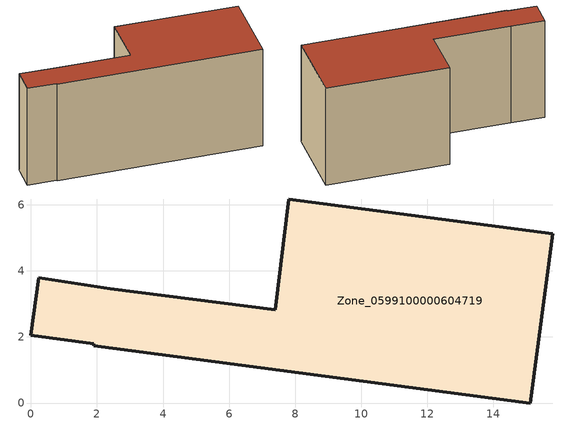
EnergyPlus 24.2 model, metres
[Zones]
Zone_0599100000604719
 floor ground (C_G): 1.91,1.8 0,2.05 0.24,3.79 2.4,3.46 7.4,2.83 7.81,6.18 15.8,5.12 15.12,0 1.9,1.74 z0
 wall outside (C_F): 15.12,0 15.8,5.12 7.81,6.18 7.4,2.83 2.4,3.46 0.24,3.79 0,2.05 1.91,1.8 1.9,1.74 15.12,0 z0:7.13
 roof outside (C_R): 1.9,1.74 15.12,0 15.8,5.12 7.81,6.18 7.4,2.83 2.4,3.46 0.24,3.79 0,2.05 1.91,1.8 z7.13
[BUILDING]
Pand.0599100000604719: North Axis=0; Terrain=City; Loads Convergence Tolerance Value=0.04; Temperature Convergence Tolerance Value=0.4; Solar Distribution=FullExterior; Maximum Number of Warmup Days=25; Minimum Number of Warmup Days=1
[Site:Location]
Rotterdam.The.Hague.AP_ZH_NLD Design_Conditions: Latitude=51.96; Longitude=4.45; Time Zone=1; Elevation=-4.5
[SITE:GROUNDTEMPERATURE:BUILDINGSURFACE]
18, 18, 18, 18, 18, 18, 18, 18, 18, 18, 18, 18
[MATERIAL] Thermal Absorptance=0.9; Solar Absorptance=0.7; Visible Absorptance=0.7
Name | Roughness | Thickness | Conductivity | Density | Specific Heat
G.TI.1946 | MediumSmooth | 0.15 | 1 | 540 | 1210
F.TI.1946 | Rough | 0.3 | 0.857143 | 1920 | 840
R.TI.1946 | MediumRough | 0.2 | 0.1 | 1500 | 1000
[CONSTRUCTION]
C_G: G.TI.1946
C_F: F.TI.1946
C_R: R.TI.1946
[ZONE]
Zone_0599100000604719: Type=1; Multiplier=1; Ceiling Height=Autocalculate; Volume=Autocalculate; Floor Area=autocalculate; Part of Total Floor Area=Yes
[ZONEINFILTRATION:DESIGNFLOWRATE]
Infil_Zone_0599100000604719: Zone or ZoneList or Space or SpaceList=Zone_0599100000604719; Schedule=AlwaysOn; Design Flow Rate Calculation Method=Flow/Area; Flow Rate per Floor Area=0.003; Constant Term Coefficient=1; Temperature Term Coefficient=0; Velocity Term Coefficient=0; Velocity Squared Term Coefficient=0
[HVACTEMPLATE:ZONE:IDEALLOADSAIRSYSTEM]
Zone_0599100000604719: Maximum Heating Supply Air Temperature=50; Minimum Cooling Supply Air Temperature=13; Maximum Heating Supply Air Humidity Ratio=0.0156; Minimum Cooling Supply Air Humidity Ratio=0.0077; Heating Limit=NoLimit; Cooling Limit=NoLimit; Dehumidification Control Type=ConstantSensibleHeatRatio; Cooling Sensible Heat Ratio=0.7; Dehumidification Setpoint=60; Humidification Control Type=None; Humidification Setpoint=30; Outdoor Air Method=None; Outdoor Air Flow Rate per Person=0.00944; Outdoor Air Flow Rate per Zone Floor Area=0; Outdoor Air Flow Rate per Zone=0; Demand Controlled Ventilation Type=None; Outdoor Air Economizer Type=NoEconomizer; Heat Recovery Type=None; Sensible Heat Recovery Effectiveness=0.7; Latent Heat Recovery Effectiveness=0.65
[ZONECONTROL:THERMOSTAT]
ThermostatControl_Zone_0599100000604719: Zone or ZoneList=Zone_0599100000604719; Control Type Schedule=DualSetpointControlType; Control 1=Thermostat_Zone_0599100000604719; Temperature Difference Between Cutout And Setpoint=0
[THERMOSTATSETPOINT:DUALSETPOINT]
Thermostat_Zone_0599100000604719: Heating Setpoint Temperature Schedule=HeatingSetpoint_Zone_0599100000604719; Cooling Setpoint Temperature Schedule=CoolingSetpoint_Zone_0599100000604719
[SCHEDULE:COMPACT]
HeatingSetpoint_Zone_0599100000604719: Through: 12/31, For: AllDays, Until: 24:00, 21
CoolingSetpoint_Zone_0599100000604719: Through: 12/31, For: AllDays, Until: 24:00, 24
DualSetpointControlType: Through: 12/31, For: AllDays, Until: 24:00, 4
AlwaysOn: Through: 12/31, For: AllDays, Until: 24:00, 1
